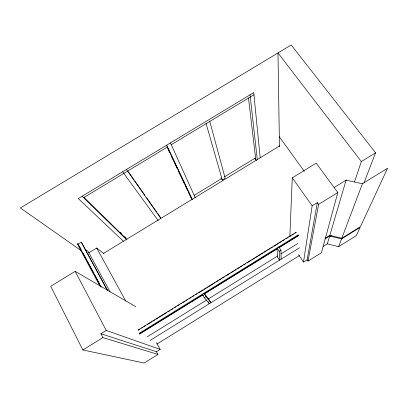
<?xml version="1.0" encoding="UTF-8"?>
<svg xmlns="http://www.w3.org/2000/svg" width="408" height="408" viewBox="0 0 408 408"><rect width="100%" height="100%" fill="white"/><g stroke="black" fill="none" stroke-linecap="round" stroke-linejoin="round"><path stroke-width="0.61" d="M289.848 236.584L292.276 177.842L316.22 163.149L337.814 192.525L321.453 252.731L307.999 261.094L307.122 259.804L317.322 202.618L312.156 205.805L303.501 262.053L307.122 259.804M307.999 261.094L318.597 204.393L317.322 202.618M327.318 243.856L329.628 236.028L341.547 238.935L360.131 227.373L356.291 235.656L338.63 246.646L327.318 243.856L323.116 246.468M329.827 235.345L346.117 180.127L362.406 183.758L387.6 168.183L360.468 226.654L341.797 238.262L329.827 235.345L325.125 238.267M354.476 181.932L361.34 161.563L375.564 152.801L291.21 44.977L20.4 207.958L80.728 250.339M338.63 246.646L341.547 238.935M341.797 238.262L362.406 183.758M363.972 182.988L375.564 152.801M160.186 349.406L106.243 330.439L100.883 333.744L156.478 351.711L160.186 349.406L156.514 342.766M156.478 351.711L157.962 354.414L144.121 363.023L82.855 349.962L50.709 286.294L75.179 271.361L135.833 306.714M139.572 334.065L202.985 294.8M204.071 294.127L277.241 248.824M278.868 247.814L298.381 235.732M203.434 295.698L202.246 294.26L204.296 297.677L206.02 296.606L210.941 302.716L209.008 299.503L203.969 293.189L206.02 296.606M279.25 251.241L277.047 247.947L277.45 257.076L279.511 260.176L279.25 251.241L280.954 250.186L278.751 246.896M147.37 336.743L206.907 299.839M208.529 298.835L277.812 255.887M281.061 253.878L297.84 243.474M150.149 340.425L299.513 247.773M324.947 238.935L329.628 236.028M157.049 344L299.395 255.602M330.25 236.446L331.332 235.773M82.855 349.962L102.887 337.595L157.962 354.414M318.597 204.393L337.814 192.525M137.919 330.118L296.188 232.188M138.21 330.245L139.832 329.241M141.459 328.236L143.081 327.231M144.162 326.563L145.784 325.559M147.405 324.554L151.735 321.876M152.816 321.208L154.979 319.867M156.06 319.199L166.882 312.502M167.963 311.834L170.126 310.498M171.207 309.825L172.829 308.82M174.456 307.816L176.078 306.816M177.699 305.811L179.321 304.807M180.943 303.802L182.024 303.134M183.11 302.461L185.273 301.124M186.354 300.456L187.976 299.452M189.598 298.447L191.225 297.442M192.306 296.774L193.928 295.769M195.549 294.765L197.171 293.76M198.793 292.755L203.123 290.078M204.204 289.41L206.366 288.068M207.448 287.4L215.021 282.713M216.107 282.045L218.27 280.704M219.351 280.036L221.513 278.7M222.595 278.026L224.216 277.022M225.843 276.022L230.168 273.345M231.249 272.671L233.417 271.335M234.498 270.662L236.12 269.663M237.742 268.658L239.363 267.653M240.445 266.985L242.612 265.644M243.693 264.976L245.315 263.971M246.937 262.966L251.267 260.289M252.348 259.621L254.51 258.279M255.592 257.611L263.165 252.924M264.246 252.256L266.414 250.915M267.495 250.247L269.657 248.911M270.739 248.237L272.36 247.233M273.982 246.228L278.312 243.55M279.393 242.882L281.556 241.546M282.637 240.873L284.264 239.868M285.886 238.869L287.507 237.864M288.589 237.191L290.751 235.855M291.837 235.186L293.459 234.182M295.081 233.177L296.162 232.509M139.062 333.377L298.314 234.784M139.256 333.963L202.643 294.719M204.27 293.709L277.404 248.426M279.031 247.421L298.534 235.345M334.132 187.517L346.117 180.127M220.912 177.893L222.309 180.005L225.185 178.245L209.656 121.038M103.142 253.618L279.674 145.901M107.625 290.46L81.279 242.117L77.994 244.117L101.189 287.293M88.567 252.996L96.711 248.033L104.05 253.72M194.121 195.345L221.85 178.429M224.568 176.771L255.015 158.202M83.579 197.707L167.54 146.972M171.273 144.718L253.954 94.753M78.591 244.545L77.071 243.443L99.914 285.998M85.685 249.676L88.215 251.512L110.043 291.827M123.374 241.245L78.28 198.563L253.74 92.58L260.197 157.901M82.1 196.258L126.776 239.863M83.966 197.299L126.898 239.363M120.248 232.213L121.599 233.544M124.756 236.645L125.654 237.532M204.296 297.677L209.324 303.72L208.034 301.573M361.34 161.563L277.97 52.943L279.475 146.855M122.655 171.758L158.202 220.621M279.312 136.767L304.281 171.329M292.276 177.842L312.156 205.805M126.444 169.473L160.778 218.306M128.418 171.794L134.268 180.132M135.002 181.172L144.871 195.243M146.701 197.849L156.57 211.92M157.304 212.966L160.594 217.653M254.699 158.029L256.499 160.624M298.529 254.725L303.501 262.053M96.711 248.033L125.817 301.119M81.279 242.117L107.278 290.261M78.382 244.397L78.984 245.514M79.586 246.636L81.09 249.431M83.196 253.353L87.108 260.625M87.71 261.747L94.024 273.503M94.625 274.62L99.741 284.136M75.179 271.361L106.243 330.439M100.883 333.744L102.887 337.595M167.826 148.721L169.733 152.75M171.095 155.626L173.818 161.379M174.364 162.532L177.092 168.285M178.454 171.161L181.178 176.914M181.723 178.066L184.447 183.819M184.992 184.972L187.721 190.725M188.266 191.872L191.536 198.778M166.688 145.161L192.418 199.742M167.02 146.452L192.112 199.548M170.447 142.892L195.345 197.957M206.004 123.242L222.309 180.005M248.467 97.91L255.775 159.584M250.038 94.814L257.3 159.666M280.954 250.186L281.107 259.187"/></g></svg>
